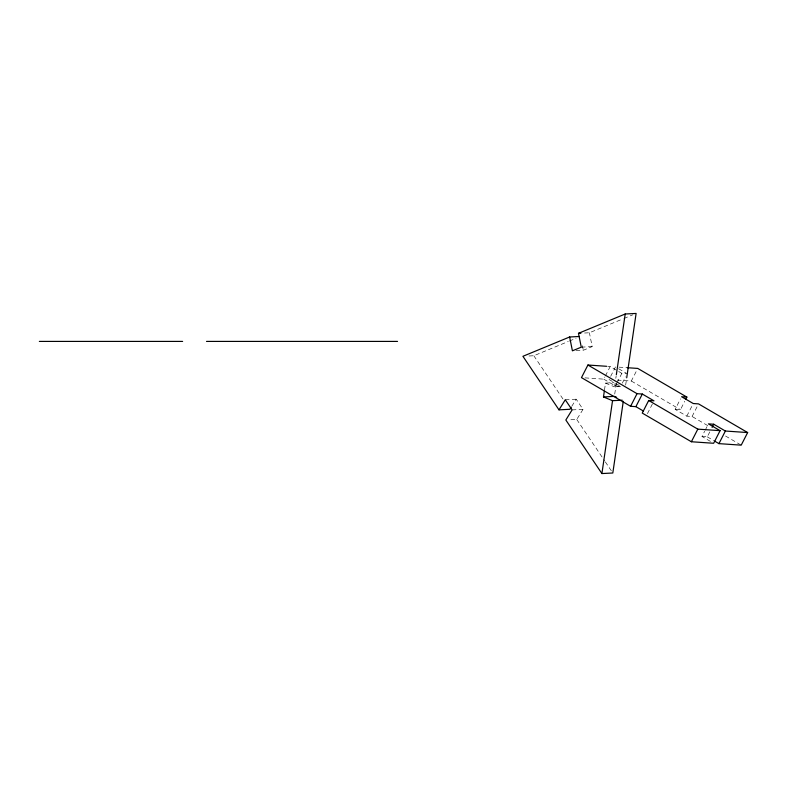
<?xml version="1.0" encoding="UTF-8"?>
<svg xmlns="http://www.w3.org/2000/svg" width="787" height="787" viewBox="0 0 787 787"><rect width="100%" height="100%" fill="white"/><g stroke="black" fill="none" stroke-linecap="round" stroke-linejoin="round"><path stroke-width="0.59" stroke-dasharray="3.94 2.95" d="M604.495 390.027L605.498 383.121L613.988 382.689M620.628 386.565L614.558 386.87L615.09 383.23M615.808 378.37L616.162 375.94M614.726 394.08L616.241 383.712M625.655 385.099L626.541 379.029M584.997 377.868L603.757 379.147L604.829 377.052M605.37 375.999L610.2 366.545L617.618 370.874M610.653 376.363L615.483 366.909M603.757 379.147L615.414 385.955L616.487 383.849M617.018 382.797L621.848 373.343L627.141 373.707M622.31 383.161L625.527 376.855M617.254 380.072L631.322 381.036L637.224 369.477M652.374 403.997L647.544 413.45L645.419 412.211M707.769 425.639L692.088 416.49L686.805 416.136L675.148 409.329L680.519 398.832M675.148 409.329L680.44 409.693L684.729 401.291M686.805 416.136L692.708 404.577M692.088 416.49L698 404.941M710.464 441.418L701.994 436.47L704.67 431.217M705.211 430.164L707.356 425.964M701.994 436.47L707.277 436.834L709.963 431.581M571.785 406.269L576.182 399.196L583.029 409.358L576.743 419.451L568.263 419.884M528.982 355.99L533.832 355.744L568.312 341.489M569.424 341.027L576.094 338.262M584.554 333.009L589.404 332.763L622.763 318.961M623.875 318.509L632.778 314.83M576.054 350.638L583.324 350.264L592.188 346.605L589.404 332.763M581.278 347.165L592.188 346.605M565.273 399.757L576.182 399.196M572.11 409.909L583.029 409.358M607.849 366.388L610.2 366.545M619.005 367.145L627.209 367.706M615.414 385.955L620.697 386.309L615.404 383.22M605.498 383.121L614.558 386.87M618.661 368.759L626.078 373.087M618.671 371.494L621.848 373.343M631.322 381.036L680.44 409.693M725.535 436.008L741.206 445.157M609.04 379.511L614.342 382.6M707.277 436.834L713.632 440.543M533.832 355.744L563.098 399.186M576.743 419.451L604.652 460.867M605.331 461.88L612.817 472.997M582.4 345.65L583.324 350.264"/><path stroke-width="1.18" d="M622.242 400.19L612.542 400.691L603.481 396.943L604.318 391.178M623.284 401.34L612.817 472.997L601.907 473.558L612.542 400.691M616.339 374.73L625.203 314.003L636.112 313.442L626.718 377.809M606.679 366.299L587.919 365.02L581.475 377.622L630.594 406.289L635.886 406.653L643.304 410.981M630.594 406.289L637.037 393.677L642.32 394.041L653.977 400.849L648.695 400.485L642.251 413.086L691.37 441.753L713.652 443.268L720.085 430.666L708.428 423.868L713.72 424.223L725.378 431.03L747.65 432.555L741.206 445.157L718.934 443.632L714.694 441.163M635.886 406.653L642.32 394.041M685.802 399.186L686.874 397.091L637.755 368.424L627.209 367.706M691.37 441.753L697.813 429.141L720.085 430.666M712.107 427.38L713.72 424.223M718.934 443.632L725.378 431.03M579.33 336.492L569.631 336.984L522.922 356.304L558.996 409.85L565.273 399.757L572.11 409.909L565.833 420.002L601.907 473.558M571.165 407.272L569.906 409.289L558.996 409.85M569.631 336.984L572.415 350.825L581.278 347.165L578.484 333.324L625.203 314.003M578.484 333.324L580.914 333.196M603.481 396.943L614.391 396.382L616.664 397.317M39.35 341.41L182.623 341.41M206.509 341.41L397.533 341.41M686.874 397.091L681.591 396.727L693.249 403.524L698.531 403.888L747.65 432.555M587.919 365.02L637.037 393.677M648.695 400.485L697.813 429.141"/></g></svg>
